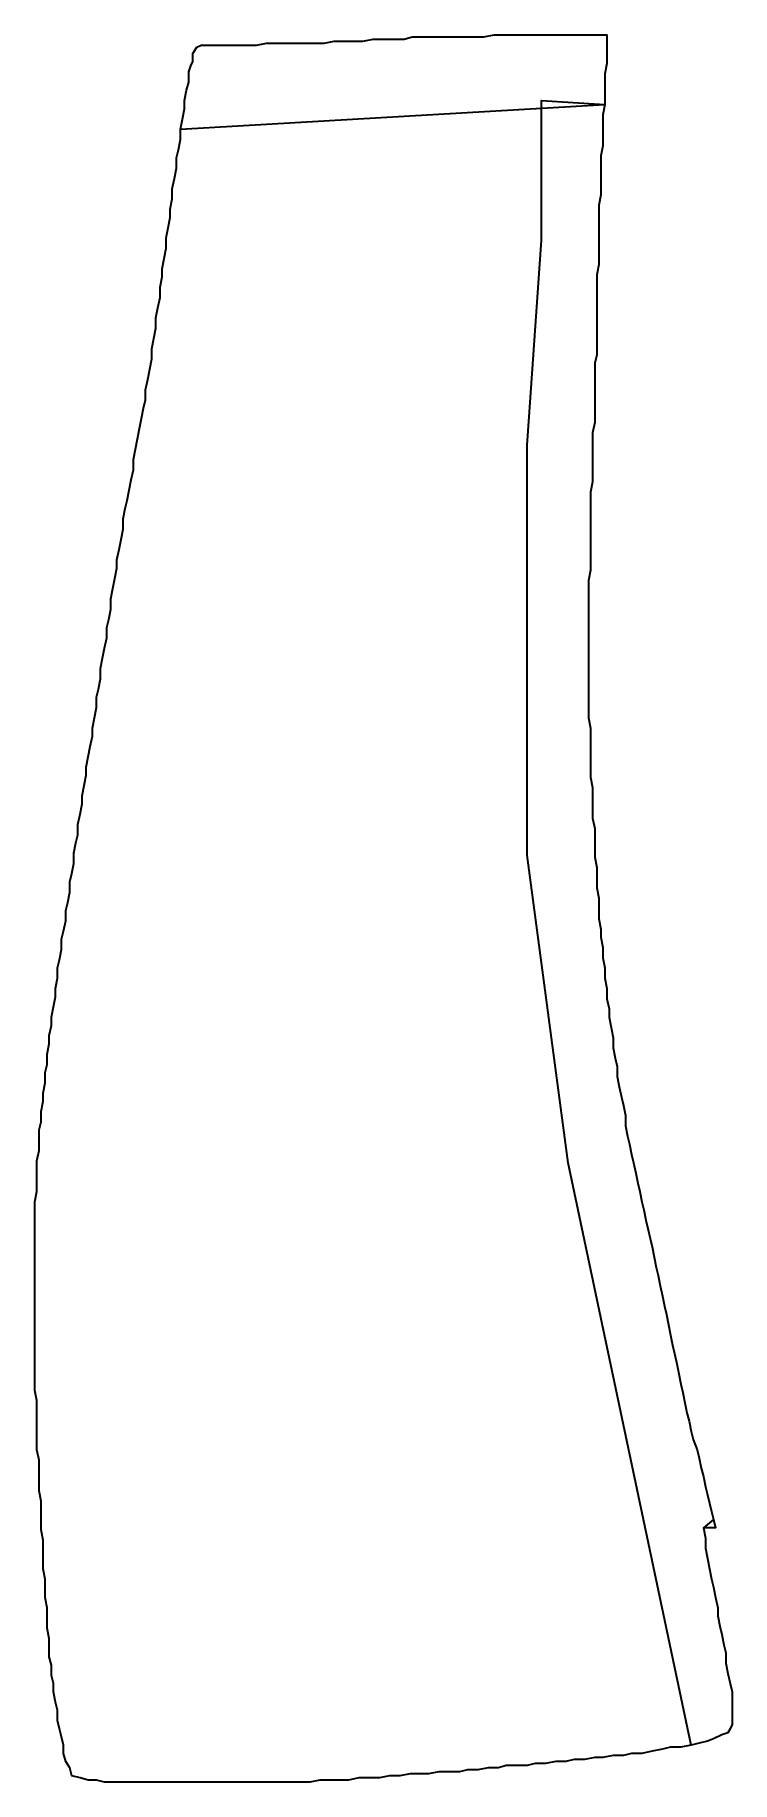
# Model space of a CAD drawing. Extents: x 0 to 340, y -852 to 0.
import ezdxf

# ---------------------------------------------------------------- set-up
doc = ezdxf.new("R2010")
doc.units = 0
doc.linetypes.add('Solid', pattern=[0])
doc.layers.add('zone_0_q4', color=7, linetype='Continuous')
doc.layers.add('zone_1_q2', color=7, linetype='Continuous')

msp = doc.modelspace()

# ---------------------------------------------------------------- linework, layer by layer
at = {"color": 40, "linetype": 'Solid', "lineweight": 35}
msp.add_lwpolyline([(279, -4), (279, -9), (279, -14), (278, -19), (278, -24), (278, -29), (278, -34), (277, -39), (277, -44), (277, -49), (277, -54), (276, -59), (276, -64), (276, -69), (276, -74), (276, -78), (275, -83), (275, -88), (275, -93), (275, -98), (275, -103), (275, -107), (275, -112), (274, -117), (274, -122), (274, -127), (274, -132), (274, -136), (274, -141), (274, -146), (274, -151), (274, -156), (273, -160), (273, -165), (273, -170), (273, -175), (273, -180), (273, -184), (273, -189), (272, -194), (272, -199), (272, -204), (272, -208), (272, -213), (272, -218), (271, -223), (271, -227), (271, -232), (271, -237), (271, -242), (271, -247), (271, -251), (271, -256), (271, -261), (270, -266), (270, -270), (270, -275), (270, -280), (270, -285), (270, -290), (270, -294), (270, -299), (270, -304), (270, -309), (270, -313), (270, -318), (270, -323), (270, -328), (270, -333), (271, -338), (271, -343), (271, -348), (271, -352), (271, -357), (271, -362), (272, -367), (272, -372), (272, -377), (272, -382), (273, -387), (273, -391), (273, -396), (273, -401), (274, -406), (274, -411), (274, -416), (275, -421), (275, -426), (275, -431), (276, -436), (276, -440), (277, -445), (277, -450), (278, -455), (278, -460), (279, -465), (279, -470), (280, -475), (280, -479), (281, -484), (282, -489), (282, -494), (283, -499), (284, -503), (284, -508), (285, -513), (286, -518), (287, -522), (288, -527), (288, -532), (289, -537), (290, -541), (291, -546), (292, -550), (293, -555), (294, -560), (295, -564), (296, -569), (297, -573), (298, -578), (299, -582), (300, -587), (301, -591), (302, -596), (303, -601), (304, -605), (305, -610), (306, -615), (307, -620), (308, -624), (309, -629), (310, -634), (311, -639), (312, -643), (313, -648), (314, -653), (315, -658), (316, -662), (317, -667), (318, -672), (319, -676), (320, -681), (321, -685), (323, -690), (324, -694), (325, -699), (326, -703), (327, -708), (328, -712), (329, -716), (330, -720), (331, -724), (332, -728), (326, -728), (327, -733), (327, -738), (328, -743), (329, -748), (330, -753), (331, -757), (332, -762), (333, -767), (333, -771), (334, -776), (335, -780), (336, -785), (337, -789), (337, -794), (338, -799), (339, -804), (340, -808), (340, -813), (340, -816), (340, -819), (340, -824), (339, -826), (338, -828), (335, -829), (331, -831), (328, -832), (324, -833), (320, -834), (315, -835), (310, -835), (306, -836), (301, -837), (296, -838), (291, -838), (287, -839), (282, -839), (277, -840), (273, -840), (268, -841), (263, -841), (259, -842), (254, -842), (249, -843), (244, -843), (240, -844), (235, -844), (230, -844), (226, -845), (221, -845), (216, -846), (211, -846), (207, -847), (202, -847), (197, -847), (192, -848), (188, -848), (183, -848), (178, -849), (173, -849), (168, -850), (163, -850), (158, -850), (153, -851), (148, -851), (144, -851), (139, -851), (134, -852), (129, -852), (124, -852), (119, -852), (114, -852), (110, -852), (105, -852), (100, -852), (95, -852), (90, -852), (85, -852), (80, -852), (76, -852), (71, -852), (66, -852), (61, -852), (57, -852), (52, -852), (47, -852), (42, -852), (38, -852), (34, -852), (30, -851), (26, -851), (22, -850), (18, -849), (17, -845), (15, -842), (14, -838), (14, -834), (13, -830), (12, -826), (11, -822), (11, -817), (10, -813), (9, -808), (9, -804), (8, -800), (8, -795), (7, -791), (7, -786), (7, -782), (6, -777), (6, -772), (6, -767), (5, -762), (5, -758), (5, -753), (4, -748), (4, -743), (4, -738), (4, -734), (3, -729), (3, -724), (3, -719), (3, -715), (2, -710), (2, -705), (2, -700), (2, -695), (1, -690), (1, -686), (1, -681), (1, -676), (1, -671), (1, -666), (0, -661), (0, -657), (0, -652), (0, -647), (0, -642), (0, -637), (0, -633), (0, -628), (0, -623), (0, -618), (0, -613), (0, -608), (0, -603), (0, -598), (0, -593), (0, -588), (0, -583), (0, -578), (0, -574), (0, -569), (1, -564), (1, -559), (1, -554), (1, -549), (2, -544), (2, -539), (2, -534), (3, -530), (3, -525), (4, -520), (4, -516), (5, -511), (5, -506), (6, -502), (6, -497), (7, -492), (7, -488), (8, -483), (8, -479), (9, -474), (10, -469), (10, -465), (11, -460), (11, -455), (12, -451), (13, -446), (13, -441), (14, -437), (15, -432), (15, -427), (16, -423), (17, -418), (17, -413), (18, -409), (19, -404), (19, -399), (20, -394), (21, -390), (21, -385), (22, -380), (23, -375), (23, -371), (24, -366), (25, -361), (25, -357), (26, -352), (27, -347), (28, -342), (28, -338), (29, -333), (30, -328), (30, -323), (31, -319), (32, -314), (32, -309), (33, -304), (34, -299), (35, -294), (35, -289), (36, -285), (37, -280), (37, -275), (38, -270), (39, -265), (40, -260), (40, -256), (41, -251), (42, -246), (43, -241), (43, -236), (44, -231), (45, -227), (46, -222), (47, -217), (48, -212), (48, -207), (49, -202), (50, -197), (51, -192), (52, -187), (53, -182), (54, -178), (54, -173), (55, -168), (56, -163), (57, -158), (57, -153), (58, -148), (59, -143), (59, -138), (60, -133), (61, -128), (61, -123), (62, -118), (62, -114), (63, -109), (64, -104), (64, -99), (65, -94), (66, -89), (66, -85), (67, -80), (67, -75), (68, -70), (69, -65), (69, -60), (70, -56), (71, -51), (71, -46), (72, -41), (73, -36), (73, -32), (74, -27), (75, -23), (75, -18), (76, -15), (77, -13), (77, -9), (79, -6), (81, -5), (84, -5), (87, -5), (91, -5), (94, -5), (99, -5), (103, -5), (108, -5), (113, -4), (117, -4), (122, -4), (127, -4), (131, -4), (136, -4), (141, -4), (146, -3), (151, -3), (156, -3), (160, -3), (165, -2), (170, -2), (175, -2), (180, -2), (184, -1), (189, -1), (194, -1), (199, -1), (204, -1), (209, -1), (214, -1), (219, -1), (224, 0), (229, 0), (234, 0), (239, 0), (243, 0), (248, 0), (252, 0), (257, 0), (261, 0), (266, 0), (270, 0), (275, 0), (279, 0), (279, -4)], close=True, dxfattribs=at)
at = {"layer": 'zone_0_q4', "color": 5, "linetype": 'Solid', "lineweight": 35}
msp.add_lwpolyline([(278, -34), (277, -39), (277, -44), (277, -49), (277, -54), (276, -59), (276, -64), (276, -69), (276, -74), (276, -78), (275, -83), (275, -88), (275, -93), (275, -98), (275, -103), (275, -107), (275, -112), (274, -117), (274, -122), (274, -127), (274, -132), (274, -136), (274, -141), (274, -146), (274, -151), (274, -156), (273, -160), (273, -165), (273, -170), (273, -175), (273, -180), (273, -184), (273, -189), (272, -194), (272, -199), (272, -204), (272, -208), (272, -213), (272, -218), (271, -223), (271, -227), (271, -232), (271, -237), (271, -242), (271, -247), (271, -251), (271, -256), (271, -261), (270, -266), (270, -270), (270, -275), (270, -280), (270, -285), (270, -290), (270, -294), (270, -299), (270, -304), (270, -309), (270, -313), (270, -318), (270, -323), (270, -328), (270, -333), (271, -338), (271, -343), (271, -348), (271, -352), (271, -357), (271, -362), (272, -367), (272, -372), (272, -377), (272, -382), (273, -387), (273, -391), (273, -396), (273, -401), (274, -406), (274, -411), (274, -416), (275, -421), (275, -426), (275, -431), (276, -436), (276, -440), (277, -445), (277, -450), (278, -455), (278, -460), (279, -465), (279, -470), (280, -475), (280, -479), (281, -484), (282, -489), (282, -494), (283, -499), (284, -503), (284, -508), (285, -513), (286, -518), (287, -522), (288, -527), (288, -532), (289, -537), (290, -541), (291, -546), (292, -550), (293, -555), (294, -560), (295, -564), (296, -569), (297, -573), (298, -578), (299, -582), (300, -587), (301, -591), (302, -596), (303, -601), (304, -605), (305, -610), (306, -615), (307, -620), (308, -624), (309, -629), (310, -634), (311, -639), (312, -643), (313, -648), (314, -653), (315, -658), (316, -662), (317, -667), (318, -672), (319, -676), (320, -681), (321, -685), (323, -690), (324, -694), (325, -699), (326, -703), (327, -708), (328, -712), (329, -716), (330, -720), (331, -724), (332, -728), (326, -728), (327, -733), (327, -738), (328, -743), (329, -748), (330, -753), (331, -757), (332, -762), (333, -767), (333, -771), (334, -776), (335, -780), (336, -785), (337, -789), (337, -794), (338, -799), (339, -804), (340, -808), (340, -813), (340, -816), (340, -819), (340, -824), (339, -826), (338, -828), (335, -829), (331, -831), (328, -832), (324, -833), (320, -834), (315, -835), (310, -835), (306, -836), (301, -837), (296, -838), (291, -838), (287, -839), (282, -839), (277, -840), (273, -840), (268, -841), (263, -841), (259, -842), (254, -842), (249, -843), (244, -843), (240, -844), (235, -844), (230, -844), (226, -845), (221, -845), (216, -846), (211, -846), (207, -847), (202, -847), (197, -847), (192, -848), (188, -848), (183, -848), (178, -849), (173, -849), (168, -850), (163, -850), (158, -850), (153, -851), (148, -851), (144, -851), (139, -851), (134, -852), (129, -852), (124, -852), (119, -852), (114, -852), (110, -852), (105, -852), (100, -852), (95, -852), (90, -852), (85, -852), (80, -852), (76, -852), (71, -852), (66, -852), (61, -852), (57, -852), (52, -852), (47, -852), (42, -852), (38, -852), (34, -852), (30, -851), (26, -851), (22, -850), (18, -849), (17, -845), (15, -842), (14, -838), (14, -834), (13, -830), (12, -826), (11, -822), (11, -817), (10, -813), (9, -808), (9, -804), (8, -800), (8, -795), (7, -791), (7, -786), (7, -782), (6, -777), (6, -772), (6, -767), (5, -762), (5, -758), (5, -753), (4, -748), (4, -743), (4, -738), (4, -734), (3, -729), (3, -724), (3, -719), (3, -715), (2, -710), (2, -705), (2, -700), (2, -695), (1, -690), (1, -686), (1, -681), (1, -676), (1, -671), (1, -666), (0, -661), (0, -657), (0, -652), (0, -647), (0, -642), (0, -637), (0, -633), (0, -628), (0, -623), (0, -618), (0, -613), (0, -608), (0, -603), (0, -598), (0, -593), (0, -588), (0, -583), (0, -578), (0, -574), (0, -569), (1, -564), (1, -559), (1, -554), (1, -549), (2, -544), (2, -539), (2, -534), (3, -530), (3, -525), (4, -520), (4, -516), (5, -511), (5, -506), (6, -502), (6, -497), (7, -492), (7, -488), (8, -483), (8, -479), (9, -474), (10, -469), (10, -465), (11, -460), (11, -455), (12, -451), (13, -446), (13, -441), (14, -437), (15, -432), (15, -427), (16, -423), (17, -418), (17, -413), (18, -409), (19, -404), (19, -399), (20, -394), (21, -390), (21, -385), (22, -380), (23, -375), (23, -371), (24, -366), (25, -361), (25, -357), (26, -352), (27, -347), (28, -342), (28, -338), (29, -333), (30, -328), (30, -323), (31, -319), (32, -314), (32, -309), (33, -304), (34, -299), (35, -294), (35, -289), (36, -285), (37, -280), (37, -275), (38, -270), (39, -265), (40, -260), (40, -256), (41, -251), (42, -246), (43, -241), (43, -236), (44, -231), (45, -227), (46, -222), (47, -217), (48, -212), (48, -207), (49, -202), (50, -197), (51, -192), (52, -187), (53, -182), (54, -178), (54, -173), (55, -168), (56, -163), (57, -158), (57, -153), (58, -148), (59, -143), (59, -138), (60, -133), (61, -128), (61, -123), (62, -118), (62, -114), (63, -109), (64, -104), (64, -99), (65, -94), (66, -89), (66, -85), (67, -80), (67, -75), (68, -70), (69, -65), (69, -60), (70, -56), (71, -51), (71, -46), (278, -34)], close=True, dxfattribs=at)
at = {"layer": 'zone_1_q2', "color": 2, "linetype": 'Solid', "lineweight": 35}
msp.add_lwpolyline([(260, -550), (240, -400), (240, -300), (240, -200), (247, -100), (247, -32), (278, -34), (277, -39), (277, -44), (277, -49), (277, -54), (276, -59), (276, -64), (276, -69), (276, -74), (276, -78), (275, -83), (275, -88), (275, -93), (275, -98), (275, -103), (275, -107), (275, -112), (274, -117), (274, -122), (274, -127), (274, -132), (274, -136), (274, -141), (274, -146), (274, -151), (274, -156), (273, -160), (273, -165), (273, -170), (273, -175), (273, -180), (273, -184), (273, -189), (272, -194), (272, -199), (272, -204), (272, -208), (272, -213), (272, -218), (271, -223), (271, -227), (271, -232), (271, -237), (271, -242), (271, -247), (271, -251), (271, -256), (271, -261), (270, -266), (270, -270), (270, -275), (270, -280), (270, -285), (270, -290), (270, -294), (270, -299), (270, -304), (270, -309), (270, -313), (270, -318), (270, -323), (270, -328), (270, -333), (271, -338), (271, -343), (271, -348), (271, -352), (271, -357), (271, -362), (272, -367), (272, -372), (272, -377), (272, -382), (273, -387), (273, -391), (273, -396), (273, -401), (274, -406), (274, -411), (274, -416), (275, -421), (275, -426), (275, -431), (276, -436), (276, -440), (277, -445), (277, -450), (278, -455), (278, -460), (279, -465), (279, -470), (280, -475), (280, -479), (281, -484), (282, -489), (282, -494), (283, -499), (284, -503), (284, -508), (285, -513), (286, -518), (287, -522), (288, -527), (288, -532), (289, -537), (290, -541), (291, -546), (292, -550), (293, -555), (294, -560), (295, -564), (296, -569), (297, -573), (298, -578), (299, -582), (300, -587), (301, -591), (302, -596), (303, -601), (304, -605), (305, -610), (306, -615), (307, -620), (308, -624), (309, -629), (310, -634), (311, -639), (312, -643), (313, -648), (314, -653), (315, -658), (316, -662), (317, -667), (318, -672), (319, -676), (320, -681), (321, -685), (323, -690), (324, -694), (325, -699), (326, -703), (327, -708), (328, -712), (329, -716), (330, -720), (331, -724), (326, -728), (327, -733), (327, -738), (328, -743), (329, -748), (330, -753), (331, -757), (332, -762), (333, -767), (333, -771), (334, -776), (335, -780), (336, -785), (337, -789), (337, -794), (338, -799), (339, -804), (340, -808), (340, -813), (340, -816), (340, -819), (340, -824), (339, -826), (338, -828), (335, -829), (331, -831), (328, -832), (324, -833), (320, -834), (260, -550)], close=True, dxfattribs=at)

doc.saveas('drawing.dxf')
